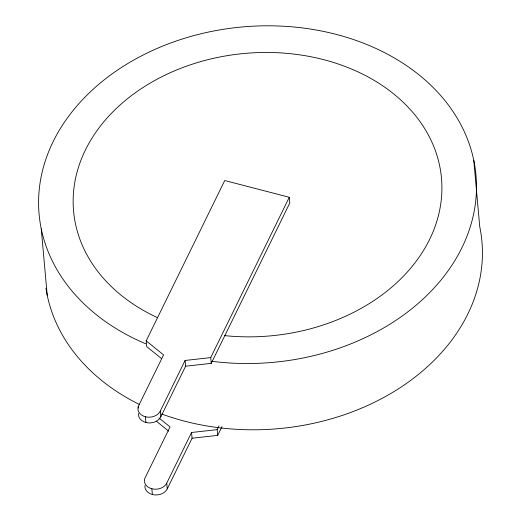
<?xml version="1.0" encoding="UTF-8"?>
<svg xmlns="http://www.w3.org/2000/svg" width="521" height="521" viewBox="0 0 521 521"><rect width="100%" height="100%" fill="white"/><g stroke="black" fill="none" stroke-linecap="round" stroke-linejoin="round"><path stroke-width="0.78" d="M161.601 358.63L146.707 346.608L146.186 340.864L224.74 180.533L289.279 197.27L289.793 203.014L211.246 363.352L185.6 366.211L160.794 416.846A11.54 8.864 -5.1 0 1 145.9 422.492A11.657 8.948 -5.1 0 1 138.508 413.427M138.352 408.054L138.221 406.621L163.568 354.886L146.186 340.864M160.794 416.846L160.279 411.102L185.079 360.467L210.725 357.608L289.279 197.27M144.981 485.448A11.657 8.948 -5.1 0 0 152.373 494.514A11.54 8.864 -5.1 0 0 167.261 488.867L166.746 483.123L191.552 432.489L217.198 429.63L218.983 425.989M167.261 488.867L192.067 438.233L191.552 432.489M192.067 438.233L217.713 435.374L221.998 426.627M158.866 417.894L170.041 426.907L144.695 478.643A11.657 8.948 -5.1 0 0 151.858 488.77L152.373 494.514M156.28 421.137L168.693 431.154M473.791 160.39L479.743 226.668A219.308 168.407 -5.1 0 1 390.997 393.368A219.308 168.407 -5.1 0 1 161.582 413.967M210.725 357.608L211.246 363.352M217.198 429.63L217.713 435.374M185.079 360.467L185.6 366.211M138.221 406.621A11.657 8.948 -5.1 0 0 145.385 416.748L145.9 422.492M41.257 228.901L47.209 295.179M166.746 483.123A11.54 8.864 -5.1 0 1 151.858 488.77M160.279 411.102A11.54 8.864 -5.1 0 1 145.385 416.748M139.563 404.537A219.308 168.407 -5.1 0 1 45.952 288.113M145.867 343.84A219.308 168.407 -5.1 0 1 130.211 62.084A219.308 168.407 -5.1 0 1 471.87 152.373A219.308 168.407 -5.1 0 1 211.943 361.307M157.576 317.68A184.681 141.816 -5.1 0 1 152.633 81.673A184.681 141.816 -5.1 0 1 437.757 158.084A184.681 141.816 -5.1 0 1 224.46 335.602"/></g></svg>
